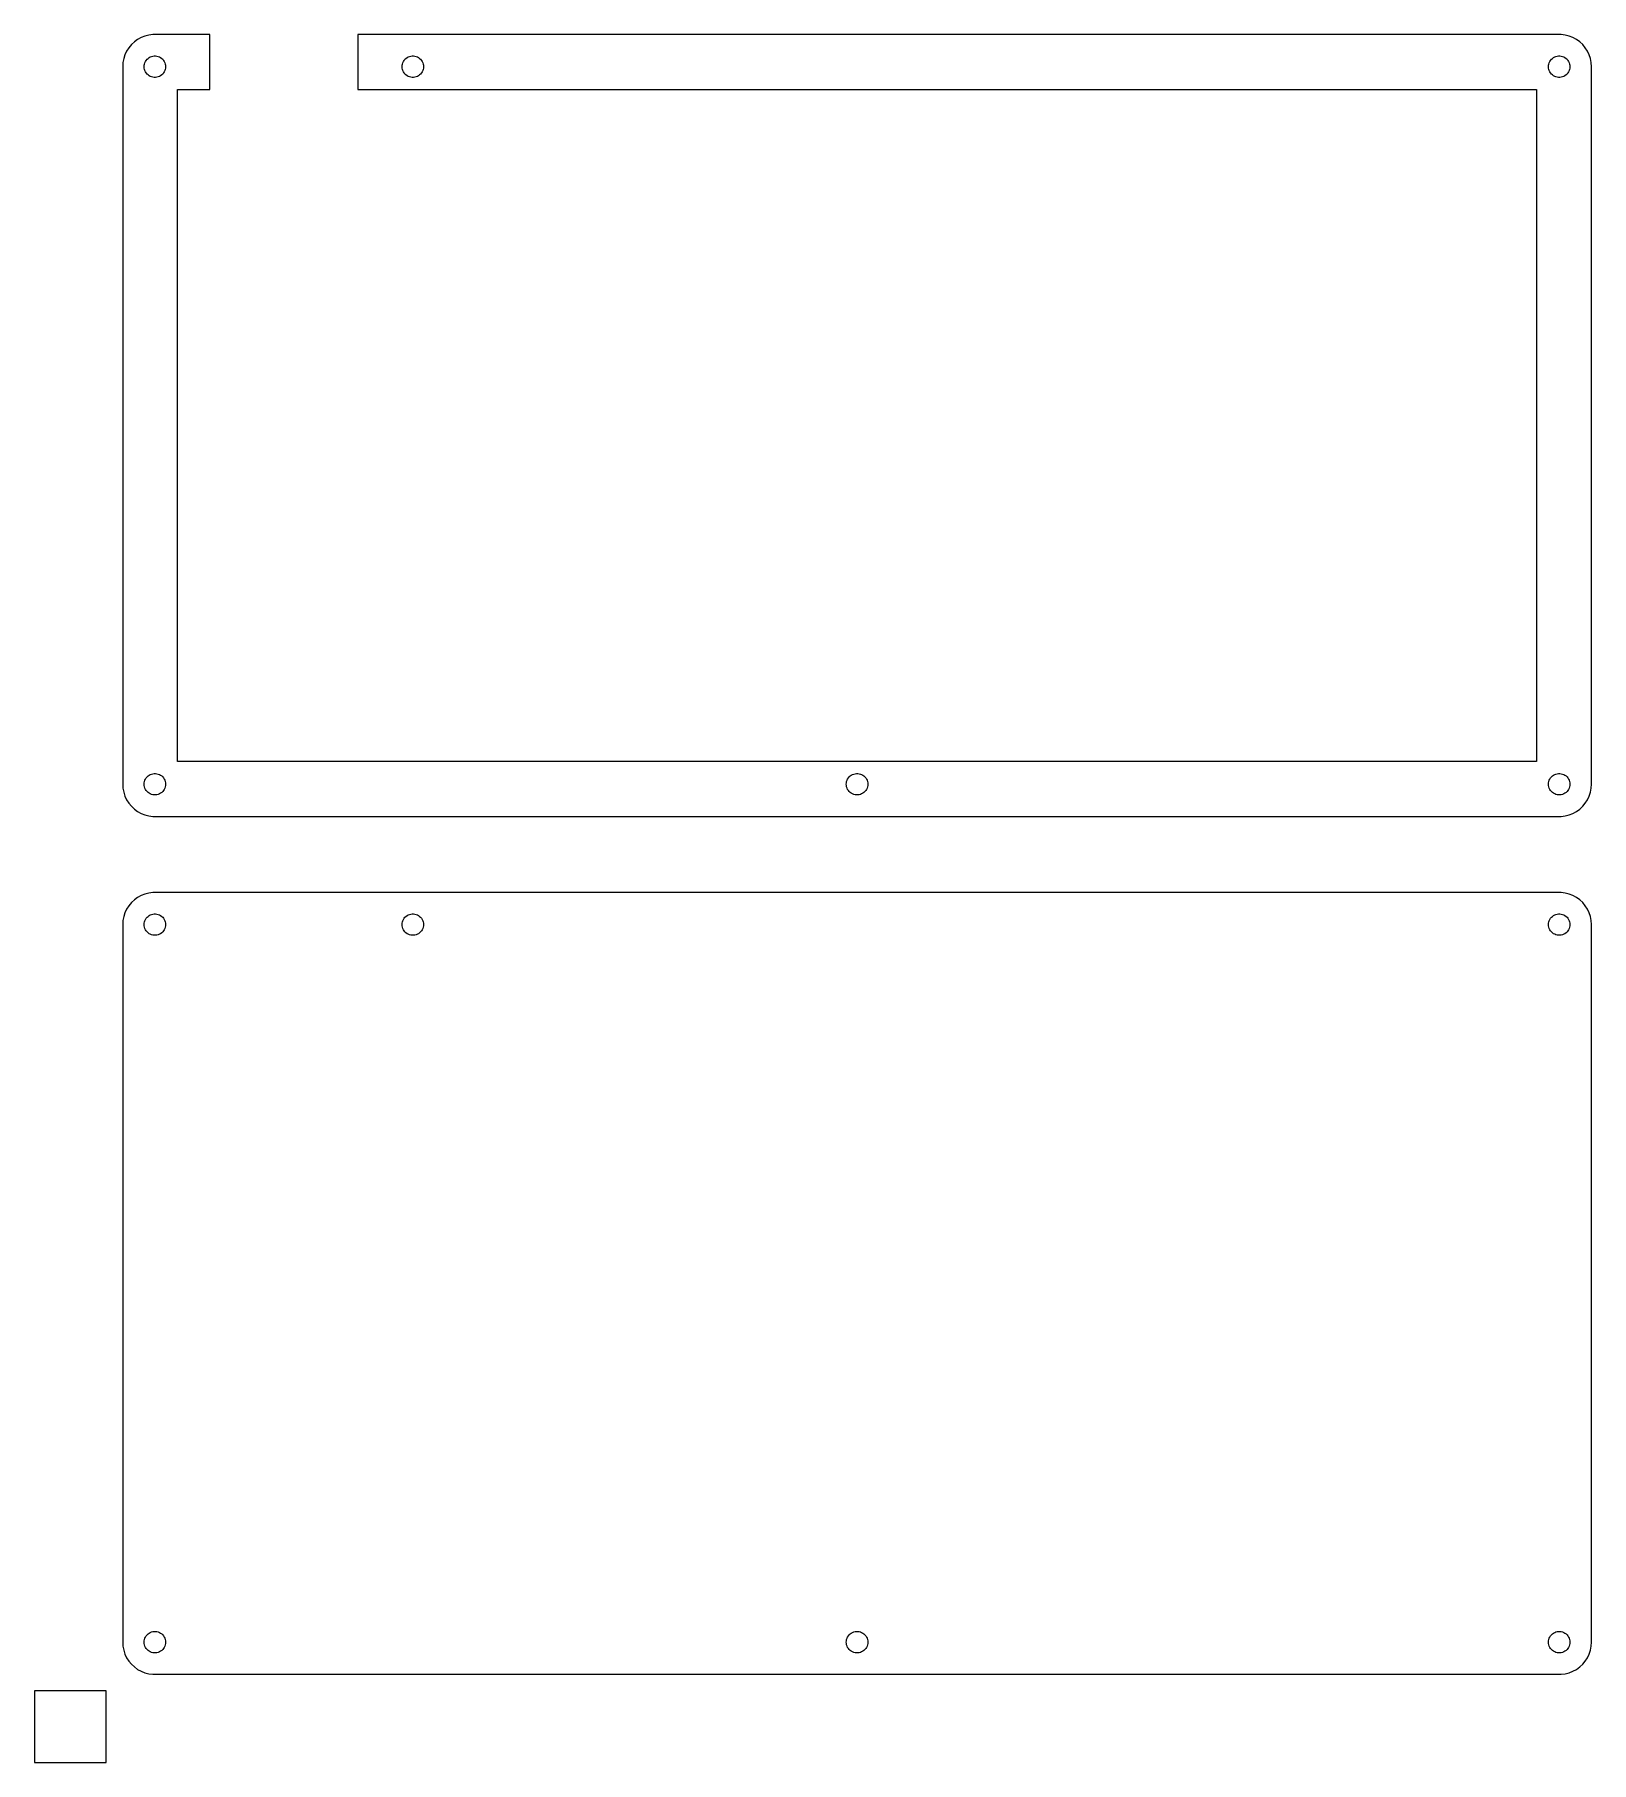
# Model space of a CAD drawing. Extents: x 0 to 1241, y 0 to 685.
# Drawn here: x 0 to 617, y 0 to 685 of the extents above; entities that cross this region are included whole.
import ezdxf

# ---------------------------------------------------------------- set-up
doc = ezdxf.new("R2010")
doc.units = 0
doc.layers.get('0').update_dxf_attribs({"linetype": 'CONTINUOUS'})

msp = doc.modelspace()

# ---------------------------------------------------------------- linework, layer by layer
at = {"color": 3}
for points in [[(607.085042, 375.70136), (608.638426, 376.098216), (610.126618, 376.687824), (611.529762, 377.46168), (612.825194, 378.402784), (613.993074, 379.499792), (615.016378, 380.732864), (615.872442, 382.084984), (616.555594, 383.533488), (617.051658, 385.058528), (617.34929, 386.63176), (617.451338, 388.230496), (617.451338, 672.72688), (617.34929, 674.325616), (617.051658, 675.898848), (616.555594, 677.423888), (615.872442, 678.872392), (615.016378, 680.224512), (613.993074, 681.457584), (612.825194, 682.554592), (611.529762, 683.495696), (610.126618, 684.269552), (608.638426, 684.85916), (607.085042, 685.256008), (605.497642, 685.457272), (128.525985, 685.457272), (128.525985, 663.707032), (595.675594, 663.707032), (595.675594, 397.250344), (57.092914, 397.250344), (57.092914, 663.707032), (69.848819, 663.707032), (69.848819, 685.457272), (47.272227, 685.457272), (45.682926, 685.256008), (44.131326, 684.85916), (42.641946, 684.269552), (41.238174, 683.495696), (39.94223, 682.554592), (38.774498, 681.457584), (37.753374, 680.224512), (36.895071, 678.872392), (36.212998, 677.423888), (35.717985, 675.898848), (35.417852, 674.325616), (35.317222, 672.72688), (35.317222, 388.230496), (35.417852, 386.63176), (35.717985, 385.058528), (36.212998, 383.533488), (36.895071, 382.084984), (37.753374, 380.732864), (38.774498, 379.499792), (39.94223, 378.402784), (41.238174, 377.46168), (42.641946, 376.687824), (44.131326, 376.098216), (45.682926, 375.70136), (47.272227, 375.500104), (605.497642, 375.500104), (607.085042, 375.70136)], [(47.806189, 668.483408), (47.276422, 668.551408), (46.759241, 668.68184), (46.262725, 668.880264), (45.79481, 669.135384), (45.362838, 669.450024), (44.973613, 669.815696), (44.633257, 670.22672), (44.347128, 670.677424), (44.119761, 671.162152), (43.954785, 671.669552), (43.854693, 672.19396), (43.821157, 672.72688), (43.854695, 673.259792), (43.954785, 673.7842), (44.119761, 674.2916), (44.347128, 674.776328), (44.633257, 675.227032), (44.973613, 675.638056), (45.362838, 676.003728), (45.79481, 676.315536), (46.262725, 676.573488), (46.759241, 676.771912), (47.276422, 676.902312), (47.806189, 676.970312), (48.340151, 676.970344), (48.869918, 676.902344), (49.387099, 676.771912), (49.883559, 676.573488), (50.351474, 676.315536), (50.783474, 676.003728), (51.172699, 675.638056), (51.513084, 675.227032), (51.799185, 674.776328), (52.026523, 674.2916), (52.191528, 673.7842), (52.29159, 673.259792), (52.325096, 672.72688), (52.29159, 672.19396), (52.191528, 671.669552), (52.026523, 671.162152), (51.799185, 670.677424), (51.513084, 670.22672), (51.172699, 669.815696), (50.783474, 669.450024), (50.351474, 669.135384), (49.883559, 668.880264), (49.387099, 668.68184), (48.869918, 668.55144), (48.340151, 668.48344), (47.806189, 668.483408)], [(150.034706, 668.483408), (149.504914, 668.551408), (148.987594, 668.68184), (148.491242, 668.880264), (148.023242, 669.135384), (147.591242, 669.450024), (147.20205, 669.815696), (146.86161, 670.22672), (146.575594, 670.677424), (146.34825, 671.162152), (146.183274, 671.669552), (146.08321, 672.19396), (146.04977, 672.72688), (146.083202, 673.259792), (146.183274, 673.7842), (146.34825, 674.2916), (146.575594, 674.776328), (146.86161, 675.227032), (147.20205, 675.638056), (147.591242, 676.003728), (148.023242, 676.315536), (148.491242, 676.573488), (148.987594, 676.771912), (149.504914, 676.902312), (150.034706, 676.970312), (150.568754, 676.970344), (151.098266, 676.902344), (151.615594, 676.771912), (152.111938, 676.573488), (152.579938, 676.315536), (153.011938, 676.003728), (153.401138, 675.638056), (153.741578, 675.227032), (154.027594, 674.776328), (154.25493, 674.2916), (154.420186, 673.7842), (154.51997, 673.259792), (154.55373, 672.72688), (154.519938, 672.19396), (154.420186, 671.669552), (154.25493, 671.162152), (154.027594, 670.677424), (153.741578, 670.22672), (153.401138, 669.815696), (153.011938, 669.450024), (152.579938, 669.135384), (152.111938, 668.880264), (151.615594, 668.68184), (151.098266, 668.55144), (150.568754, 668.48344), (150.034706, 668.483408)], [(604.428978, 668.483408), (603.898898, 668.551408), (603.380154, 668.68184), (602.884098, 668.880264), (602.416378, 669.135384), (601.985514, 669.450024), (601.597162, 669.815696), (601.254178, 670.22672), (600.970706, 670.677424), (600.741106, 671.162152), (600.57669, 671.669552), (600.477482, 672.19396), (600.443482, 672.72688), (600.477466, 673.259792), (600.57669, 673.7842), (600.741106, 674.2916), (600.970706, 674.776328), (601.254178, 675.227032), (601.597162, 675.638056), (601.985514, 676.003728), (602.416378, 676.315536), (602.884098, 676.573488), (603.380154, 676.771912), (603.898898, 676.902312), (604.428978, 676.970312), (604.96189, 676.970344), (605.49197, 676.902344), (606.007874, 676.771912), (606.50677, 676.573488), (606.97449, 676.315536), (607.405354, 676.003728), (607.793698, 675.638056), (608.133858, 675.227032), (608.420154, 674.776328), (608.649762, 674.2916), (608.81417, 673.7842), (608.913386, 673.259792), (608.947386, 672.72688), (608.913402, 672.19396), (608.81417, 671.669552), (608.649762, 671.162152), (608.420154, 670.677424), (608.133858, 670.22672), (607.793698, 669.815696), (607.405354, 669.450024), (606.97449, 669.135384), (606.50677, 668.880264), (606.007874, 668.68184), (605.49197, 668.55144), (604.96189, 668.48344), (604.428978, 668.483408)], [(47.806189, 383.987032), (47.276422, 384.055032), (46.759241, 384.185456), (46.262725, 384.383888), (45.79481, 384.64184), (45.362838, 384.953648), (44.973613, 385.31932), (44.633257, 385.730344), (44.347128, 386.181048), (44.119761, 386.665776), (43.954785, 387.173176), (43.854693, 387.697584), (43.821157, 388.230496), (43.854695, 388.763408), (43.954785, 389.287824), (44.119761, 389.795224), (44.347128, 390.279944), (44.633257, 390.730656), (44.973613, 391.14168), (45.362838, 391.507352), (45.79481, 391.821992), (46.262725, 392.077112), (46.759241, 392.275536), (47.276422, 392.405928), (47.806189, 392.473928), (48.340151, 392.47396), (48.869918, 392.40596), (49.387099, 392.275536), (49.883559, 392.077112), (50.351474, 391.821992), (50.783474, 391.507352), (51.172699, 391.14168), (51.513084, 390.730656), (51.799185, 390.279944), (52.026523, 389.795224), (52.191528, 389.287824), (52.29159, 388.763408), (52.325096, 388.230496), (52.29159, 387.697584), (52.191528, 387.173176), (52.026523, 386.665776), (51.799185, 386.181048), (51.513084, 385.730344), (51.172699, 385.31932), (50.783474, 384.953648), (50.351474, 384.64184), (49.883559, 384.383888), (49.387099, 384.185456), (48.869918, 384.055064), (48.340151, 383.987064), (47.806189, 383.987032)], [(326.117226, 383.987032), (325.587434, 384.055032), (325.070394, 384.185456), (324.573762, 384.383888), (324.10605, 384.64184), (323.67405, 384.953648), (323.28457, 385.31932), (322.94441, 385.730344), (322.658114, 386.181048), (322.43077, 386.665776), (322.265794, 387.173176), (322.16573, 387.697584), (322.13229, 388.230496), (322.165722, 388.763408), (322.265794, 389.287824), (322.43077, 389.795224), (322.658114, 390.279944), (322.94441, 390.730656), (323.28457, 391.14168), (323.67405, 391.507352), (324.10605, 391.821992), (324.573762, 392.077112), (325.070394, 392.275536), (325.587434, 392.405928), (326.117226, 392.473928), (326.651274, 392.47396), (327.181074, 392.40596), (327.698114, 392.275536), (328.194738, 392.077112), (328.662458, 391.821992), (329.094458, 391.507352), (329.48365, 391.14168), (329.824098, 390.730656), (330.110394, 390.279944), (330.33773, 389.795224), (330.502706, 389.287824), (330.60277, 388.763408), (330.63621, 388.230496), (330.602778, 387.697584), (330.502706, 387.173176), (330.33773, 386.665776), (330.110394, 386.181048), (329.824098, 385.730344), (329.48365, 385.31932), (329.094458, 384.953648), (328.662458, 384.64184), (328.194738, 384.383888), (327.698114, 384.185456), (327.181074, 384.055064), (326.651274, 383.987064), (326.117226, 383.987032)], [(604.428978, 383.987032), (603.898898, 384.055032), (603.380154, 384.185456), (602.884098, 384.383888), (602.416378, 384.64184), (601.985514, 384.953648), (601.597162, 385.31932), (601.254178, 385.730344), (600.970706, 386.181048), (600.741106, 386.665776), (600.57669, 387.173176), (600.477482, 387.697584), (600.443482, 388.230496), (600.477466, 388.763408), (600.57669, 389.287824), (600.741106, 389.795224), (600.970706, 390.279944), (601.254178, 390.730656), (601.597162, 391.14168), (601.985514, 391.507352), (602.416378, 391.821992), (602.884098, 392.077112), (603.380154, 392.275536), (603.898898, 392.405928), (604.428978, 392.473928), (604.96189, 392.47396), (605.49197, 392.40596), (606.007874, 392.275536), (606.50677, 392.077112), (606.97449, 391.821992), (607.405354, 391.507352), (607.793698, 391.14168), (608.133858, 390.730656), (608.420154, 390.279944), (608.649762, 389.795224), (608.81417, 389.287824), (608.913386, 388.763408), (608.947386, 388.230496), (608.913402, 387.697584), (608.81417, 387.173176), (608.649762, 386.665776), (608.420154, 386.181048), (608.133858, 385.730344), (607.793698, 385.31932), (607.405354, 384.953648), (606.97449, 384.64184), (606.50677, 384.383888), (606.007874, 384.185456), (605.49197, 384.055064), (604.96189, 383.987064), (604.428978, 383.987032)]]:
    msp.add_lwpolyline(points, dxfattribs=at)
at = {"color": 1}
for points in [[(607.085042, 35.543184), (608.638426, 35.941504), (610.126618, 36.531184), (611.529762, 37.302944), (612.825194, 38.244544), (613.993074, 39.341024), (615.016378, 40.575344), (615.872442, 41.927904), (616.555594, 43.377344), (617.051658, 44.900864), (617.34929, 46.474384), (617.451338, 48.073104), (617.451338, 332.5694), (617.34929, 334.168136), (617.051658, 335.741648), (616.555594, 337.264984), (615.872442, 338.714624), (615.016378, 340.067032), (613.993074, 341.300104), (612.825194, 342.397112), (611.529762, 343.338216), (610.126618, 344.112072), (608.638426, 344.70168), (607.085042, 345.098528), (605.497642, 345.299792), (47.272227, 345.299792), (45.682926, 345.098528), (44.131326, 344.70168), (42.641946, 344.112072), (41.238174, 343.338216), (39.94223, 342.397112), (38.774498, 341.300104), (37.753374, 340.067032), (36.895071, 338.714624), (36.212998, 337.264984), (35.717985, 335.741648), (35.417852, 334.168136), (35.317222, 332.5694), (35.317222, 48.073104), (35.417852, 46.474384), (35.717985, 44.900864), (36.212998, 43.377344), (36.895071, 41.927904), (37.753374, 40.575344), (38.774498, 39.341024), (39.94223, 38.244544), (41.238174, 37.302944), (42.641946, 36.531184), (44.131326, 35.941504), (45.682926, 35.543184), (47.272227, 35.342304), (605.497642, 35.342304), (607.085042, 35.543184)], [(47.806189, 328.325648), (47.276422, 328.392528), (46.759241, 328.525488), (46.262725, 328.721928), (45.79481, 328.97932), (45.362838, 329.293112), (44.973613, 329.658784), (44.633257, 330.070088), (44.347128, 330.5208), (44.119761, 331.004104), (43.954785, 331.511792), (43.854693, 332.03648), (43.821157, 332.5694), (43.854695, 333.102312), (43.954785, 333.62672), (44.119761, 334.134688), (44.347128, 334.617712), (44.633257, 335.068416), (44.973613, 335.480008), (45.362838, 335.8454), (45.79481, 336.159472), (46.262725, 336.416576), (46.759241, 336.613304), (47.276422, 336.74596), (47.806189, 336.81284), (48.340151, 336.812856), (48.869918, 336.745976), (49.387099, 336.613304), (49.883559, 336.416576), (50.351474, 336.159472), (50.783474, 335.8454), (51.172699, 335.480008), (51.513084, 335.068416), (51.799185, 334.617712), (52.026523, 334.134688), (52.191528, 333.62672), (52.29159, 333.102312), (52.325096, 332.5694), (52.29159, 332.03648), (52.191528, 331.511792), (52.026523, 331.004104), (51.799185, 330.5208), (51.513084, 330.070088), (51.172699, 329.658784), (50.783474, 329.293112), (50.351474, 328.97932), (49.883559, 328.721928), (49.387099, 328.525488), (48.869918, 328.392544), (48.340151, 328.325664), (47.806189, 328.325648)], [(150.034706, 328.325648), (149.504914, 328.392544), (148.987594, 328.525488), (148.491242, 328.721928), (148.023242, 328.97932), (147.591242, 329.293112), (147.20205, 329.658784), (146.86161, 330.070088), (146.575594, 330.5208), (146.34825, 331.004104), (146.183274, 331.511792), (146.08321, 332.03648), (146.04977, 332.5694), (146.083202, 333.102312), (146.183274, 333.62672), (146.34825, 334.134688), (146.575594, 334.617712), (146.86161, 335.068416), (147.20205, 335.480008), (147.591242, 335.8454), (148.023242, 336.159472), (148.491242, 336.416576), (148.987594, 336.613304), (149.504914, 336.74596), (150.034706, 336.81284), (150.568754, 336.812856), (151.098266, 336.745976), (151.615594, 336.613304), (152.111938, 336.416576), (152.579938, 336.159472), (153.011938, 335.8454), (153.401138, 335.480008), (153.741578, 335.068416), (154.027594, 334.617712), (154.25493, 334.134688), (154.420186, 333.62672), (154.51997, 333.102312), (154.55373, 332.5694), (154.519938, 332.03648), (154.420186, 331.511792), (154.25493, 331.004104), (154.027594, 330.5208), (153.741578, 330.070088), (153.401138, 329.658784), (153.011938, 329.293112), (152.579938, 328.97932), (152.111938, 328.721928), (151.615594, 328.525488), (151.098266, 328.392544), (150.568754, 328.325664), (150.034706, 328.325648)], [(604.428978, 328.325648), (603.898898, 328.392528), (603.380154, 328.525488), (602.884098, 328.721928), (602.416378, 328.97932), (601.985514, 329.293112), (601.597162, 329.658784), (601.254178, 330.070088), (600.970706, 330.5208), (600.741106, 331.004104), (600.57669, 331.511792), (600.477482, 332.03648), (600.443482, 332.5694), (600.477466, 333.102312), (600.57669, 333.62672), (600.741106, 334.134688), (600.970706, 334.617712), (601.254178, 335.068416), (601.597162, 335.480008), (601.985514, 335.8454), (602.416378, 336.159472), (602.884098, 336.416576), (603.380154, 336.613304), (603.898898, 336.74596), (604.428978, 336.81284), (604.96189, 336.812856), (605.49197, 336.745976), (606.007874, 336.613304), (606.50677, 336.416576), (606.97449, 336.159472), (607.405354, 335.8454), (607.793698, 335.480008), (608.133858, 335.068416), (608.420154, 334.617712), (608.649762, 334.134688), (608.81417, 333.62672), (608.913386, 333.102312), (608.947386, 332.5694), (608.913402, 332.03648), (608.81417, 331.511792), (608.649762, 331.004104), (608.420154, 330.5208), (608.133858, 330.070088), (607.793698, 329.658784), (607.405354, 329.293112), (606.97449, 328.97932), (606.50677, 328.721928), (606.007874, 328.525488), (605.49197, 328.392544), (604.96189, 328.325664), (604.428978, 328.325648)], [(47.276422, 43.896384), (46.759241, 44.029264), (46.262725, 44.225744), (45.79481, 44.483024), (45.362838, 44.796864), (44.973613, 45.162464), (44.633257, 45.573904), (44.347128, 46.024704), (44.119761, 46.507824), (43.954785, 47.015664), (43.854693, 47.540144), (43.821157, 48.073104), (43.854695, 48.605984), (43.954785, 49.130544), (44.119761, 49.638304), (44.347128, 50.121504), (44.633257, 50.572384), (44.973613, 50.983744), (45.362838, 51.349264), (45.79481, 51.663184), (46.262725, 51.920384), (46.759241, 52.116944), (47.276422, 52.249744), (47.806189, 52.316944)], [(47.806189, 52.316624), (48.340151, 52.316624), (48.869918, 52.249424)], [(48.869918, 52.249744), (49.387099, 52.116944), (49.883559, 51.920384), (50.351474, 51.663184), (50.783474, 51.349264), (51.172699, 50.983744), (51.513084, 50.572384), (51.799185, 50.121504), (52.026523, 49.638304), (52.191528, 49.130544), (52.29159, 48.605984), (52.325096, 48.073104), (52.29159, 47.540144), (52.191528, 47.015664), (52.026523, 46.507824), (51.799185, 46.024704), (51.513084, 45.573904), (51.172699, 45.162464), (50.783474, 44.796864), (50.351474, 44.483024), (49.883559, 44.225744), (49.387099, 44.029264), (48.869918, 43.896384), (48.340151, 43.829184)], [(325.587434, 43.896384), (325.070394, 44.029264), (324.573762, 44.225744), (324.10605, 44.483024), (323.67405, 44.796864), (323.28457, 45.162464), (322.94441, 45.573904), (322.658114, 46.024704), (322.43077, 46.507824), (322.265794, 47.015664), (322.16573, 47.540144), (322.13229, 48.073104), (322.165722, 48.605984), (322.265794, 49.130544), (322.43077, 49.638304), (322.658114, 50.121504), (322.94441, 50.572384), (323.28457, 50.983744), (323.67405, 51.349264), (324.10605, 51.663184), (324.573762, 51.920384), (325.070394, 52.116944), (325.587434, 52.249744), (326.117226, 52.316944)], [(326.117226, 52.316624), (326.651274, 52.316624), (327.181074, 52.249424)], [(327.181074, 52.249744), (327.698114, 52.116944), (328.194738, 51.920384), (328.662458, 51.663184), (329.094458, 51.349264), (329.48365, 50.983744), (329.824098, 50.572384), (330.110394, 50.121504), (330.33773, 49.638304), (330.502706, 49.130544), (330.60277, 48.605984), (330.63621, 48.073104), (330.602778, 47.540144), (330.502706, 47.015664), (330.33773, 46.507824), (330.110394, 46.024704), (329.824098, 45.573904), (329.48365, 45.162464), (329.094458, 44.796864), (328.662458, 44.483024), (328.194738, 44.225744), (327.698114, 44.029264), (327.181074, 43.896384), (326.651274, 43.829184)], [(603.898898, 43.896384), (603.380154, 44.029264), (602.884098, 44.225744), (602.416378, 44.483024), (601.985514, 44.796864), (601.597162, 45.162464), (601.254178, 45.573904), (600.970706, 46.024704), (600.741106, 46.507824), (600.57669, 47.015664), (600.477482, 47.540144), (600.443482, 48.073104), (600.477466, 48.605984), (600.57669, 49.130544), (600.741106, 49.638304), (600.970706, 50.121504), (601.254178, 50.572384), (601.597162, 50.983744), (601.985514, 51.349264), (602.416378, 51.663184), (602.884098, 51.920384), (603.380154, 52.116944), (603.898898, 52.249744), (604.428978, 52.316944)], [(604.428978, 52.316624), (604.96189, 52.316624), (605.49197, 52.249424)], [(605.49197, 52.249744), (606.007874, 52.116944), (606.50677, 51.920384), (606.97449, 51.663184), (607.405354, 51.349264), (607.793698, 50.983744), (608.133858, 50.572384), (608.420154, 50.121504), (608.649762, 49.638304), (608.81417, 49.130544), (608.913386, 48.605984), (608.947386, 48.073104), (608.913402, 47.540144), (608.81417, 47.015664), (608.649762, 46.507824), (608.420154, 46.024704), (608.133858, 45.573904), (607.793698, 45.162464), (607.405354, 44.796864), (606.97449, 44.483024), (606.50677, 44.225744), (606.007874, 44.029264), (605.49197, 43.896384), (604.96189, 43.829184)], [(47.806189, 43.829504), (47.276422, 43.896704)], [(48.340151, 43.829504), (47.806189, 43.829504)], [(326.117226, 43.829504), (325.587434, 43.896704)], [(326.651274, 43.829504), (326.117226, 43.829504)], [(604.428978, 43.829504), (603.898898, 43.896704)], [(604.96189, 43.829504), (604.428978, 43.829504)]]:
    msp.add_lwpolyline(points, dxfattribs=at)
at = {"color": 5}
msp.add_lwpolyline([(28.746457, 28.746384), (0.4, 28.746384), (0.4, 0.399984), (28.746457, 0.399984), (28.746457, 28.746384)], dxfattribs=at)

doc.saveas('drawing.dxf')
